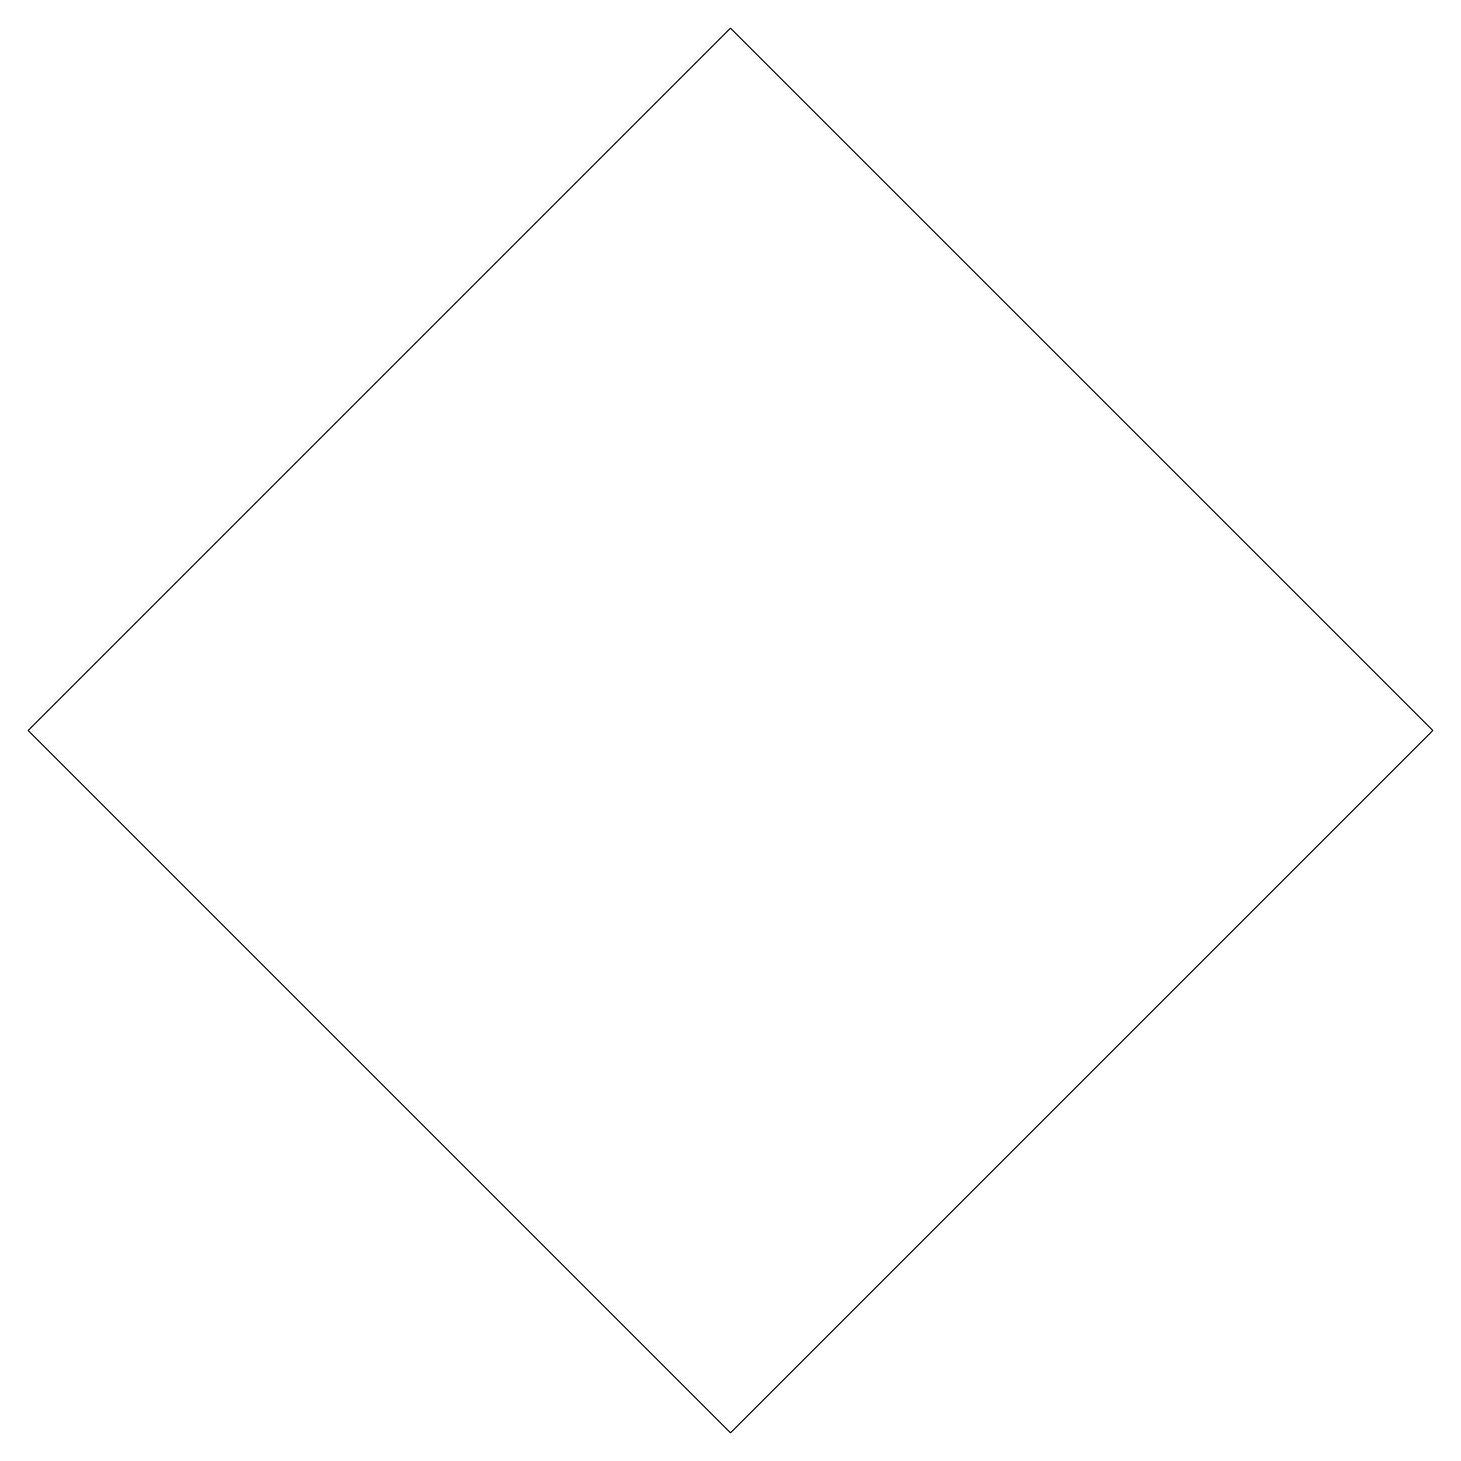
# Model space of a CAD drawing. Header units: metres. Extents: x 0.5 to 13.5, y 0.5 to 13.5.
import ezdxf

# ---------------------------------------------------------------- set-up
doc = ezdxf.new("R2010")
doc.units = ezdxf.units.M

msp = doc.modelspace()

# ---------------------------------------------------------------- linework, layer by layer
msp.add_lwpolyline([(0.5, 7), (7, 13.5), (13.5, 7), (7, 0.5), (0.5, 7)], close=True)

doc.saveas('drawing.dxf')
